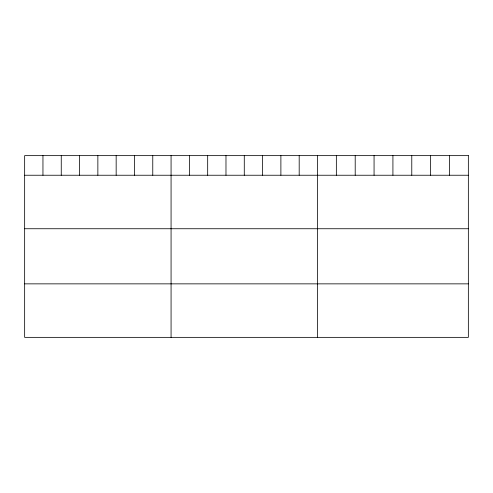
<?xml version="1.0" encoding="UTF-8"?>
<svg xmlns="http://www.w3.org/2000/svg" width="493" height="493" viewBox="0 0 493 493"><rect width="100%" height="100%" fill="white"/><g stroke="black" fill="none" stroke-linecap="round" stroke-linejoin="round"><path stroke-width="0.74" d="M24.65 175.237L468.35 175.237M24.65 228.74L468.35 228.74M24.65 283.857L468.35 283.857M449.493 155.64L449.493 175.237M430.635 155.64L430.635 175.237M411.778 155.64L411.778 175.237M392.921 155.64L392.921 175.237M374.064 155.64L374.064 175.237M355.206 155.64L355.206 175.237M336.349 155.64L336.349 175.237M317.492 155.64L317.492 337.36M299.189 155.64L299.189 175.237M280.887 155.64L280.887 175.237M262.584 155.64L262.584 175.237M244.281 155.64L244.281 175.237M225.979 155.64L225.979 175.237M207.676 155.64L207.676 175.237M189.374 155.64L189.374 175.237M171.071 155.64L171.071 337.36M152.768 155.64L152.768 175.237M134.466 155.64L134.466 175.237M116.163 155.64L116.163 175.237M97.861 155.64L97.861 175.237M79.558 155.64L79.558 175.237M61.255 155.64L61.255 175.237M42.953 155.64L42.953 175.237M468.35 155.64L24.65 155.64L24.65 337.36L468.35 337.36L468.35 155.64"/></g></svg>
